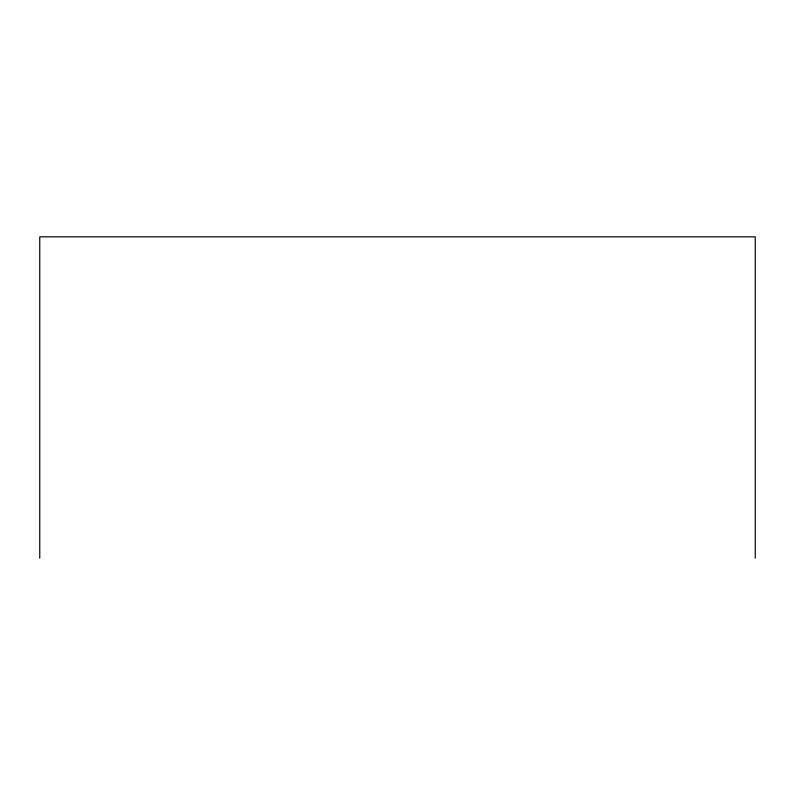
<?xml version="1.0" encoding="UTF-8"?>
<svg xmlns="http://www.w3.org/2000/svg" width="795" height="795" viewBox="0 0 795 795"><rect width="100%" height="100%" fill="white"/><g stroke="black" fill="none" stroke-linecap="round" stroke-linejoin="round"><path stroke-width="1.19" d="M755.25 558.169L755.25 236.831L39.75 236.831L39.75 558.169"/></g></svg>
